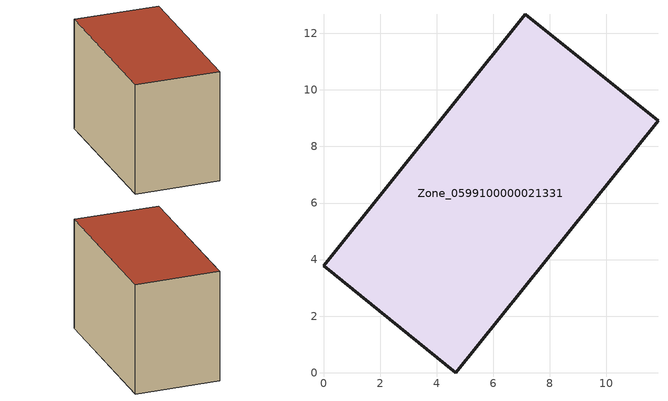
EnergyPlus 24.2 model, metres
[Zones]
Zone_0599100000021331
 floor ground (C_G): 0,3.77 7.14,12.67 11.83,8.91 4.68,0 z0
 wall outside (C_F): 7.14,12.67 0,3.77 4.68,0 11.83,8.91 7.14,12.67 z0:7.98
 roof outside (C_R): 4.68,0 11.83,8.91 7.14,12.67 0,3.77 z7.98
[BUILDING]
Pand.0599100000021331: North Axis=0; Terrain=City; Loads Convergence Tolerance Value=0.04; Temperature Convergence Tolerance Value=0.4; Solar Distribution=FullExterior; Maximum Number of Warmup Days=25; Minimum Number of Warmup Days=1
[Site:Location]
Rotterdam.The.Hague.AP_ZH_NLD Design_Conditions: Latitude=51.96; Longitude=4.45; Time Zone=1; Elevation=-4.5
[SITE:GROUNDTEMPERATURE:BUILDINGSURFACE]
18, 18, 18, 18, 18, 18, 18, 18, 18, 18, 18, 18
[MATERIAL] Thermal Absorptance=0.9; Solar Absorptance=0.7; Visible Absorptance=0.7
Name | Roughness | Thickness | Conductivity | Density | Specific Heat
G.TI.1946-1964 | MediumSmooth | 0.15 | 1 | 540 | 1210
F.TI.1946-1964 | Rough | 0.3 | 0.857143 | 1920 | 840
R.TI.1946-1964 | MediumRough | 0.2 | 0.277778 | 1500 | 1000
[CONSTRUCTION]
C_G: G.TI.1946-1964
C_F: F.TI.1946-1964
C_R: R.TI.1946-1964
[ZONE]
Zone_0599100000021331: Type=1; Multiplier=1; Ceiling Height=Autocalculate; Volume=Autocalculate; Floor Area=autocalculate; Part of Total Floor Area=Yes
[ZONEINFILTRATION:DESIGNFLOWRATE]
Infil_Zone_0599100000021331: Zone or ZoneList or Space or SpaceList=Zone_0599100000021331; Schedule=AlwaysOn; Design Flow Rate Calculation Method=Flow/Area; Flow Rate per Floor Area=0.003; Constant Term Coefficient=1; Temperature Term Coefficient=0; Velocity Term Coefficient=0; Velocity Squared Term Coefficient=0
[HVACTEMPLATE:ZONE:IDEALLOADSAIRSYSTEM]
Zone_0599100000021331: Maximum Heating Supply Air Temperature=50; Minimum Cooling Supply Air Temperature=13; Maximum Heating Supply Air Humidity Ratio=0.0156; Minimum Cooling Supply Air Humidity Ratio=0.0077; Heating Limit=NoLimit; Cooling Limit=NoLimit; Dehumidification Control Type=ConstantSensibleHeatRatio; Cooling Sensible Heat Ratio=0.7; Dehumidification Setpoint=60; Humidification Control Type=None; Humidification Setpoint=30; Outdoor Air Method=None; Outdoor Air Flow Rate per Person=0.00944; Outdoor Air Flow Rate per Zone Floor Area=0; Outdoor Air Flow Rate per Zone=0; Demand Controlled Ventilation Type=None; Outdoor Air Economizer Type=NoEconomizer; Heat Recovery Type=None; Sensible Heat Recovery Effectiveness=0.7; Latent Heat Recovery Effectiveness=0.65
[ZONECONTROL:THERMOSTAT]
ThermostatControl_Zone_0599100000021331: Zone or ZoneList=Zone_0599100000021331; Control Type Schedule=DualSetpointControlType; Control 1=Thermostat_Zone_0599100000021331; Temperature Difference Between Cutout And Setpoint=0
[THERMOSTATSETPOINT:DUALSETPOINT]
Thermostat_Zone_0599100000021331: Heating Setpoint Temperature Schedule=HeatingSetpoint_Zone_0599100000021331; Cooling Setpoint Temperature Schedule=CoolingSetpoint_Zone_0599100000021331
[SCHEDULE:COMPACT]
HeatingSetpoint_Zone_0599100000021331: Through: 12/31, For: AllDays, Until: 24:00, 21
CoolingSetpoint_Zone_0599100000021331: Through: 12/31, For: AllDays, Until: 24:00, 24
DualSetpointControlType: Through: 12/31, For: AllDays, Until: 24:00, 4
AlwaysOn: Through: 12/31, For: AllDays, Until: 24:00, 1
